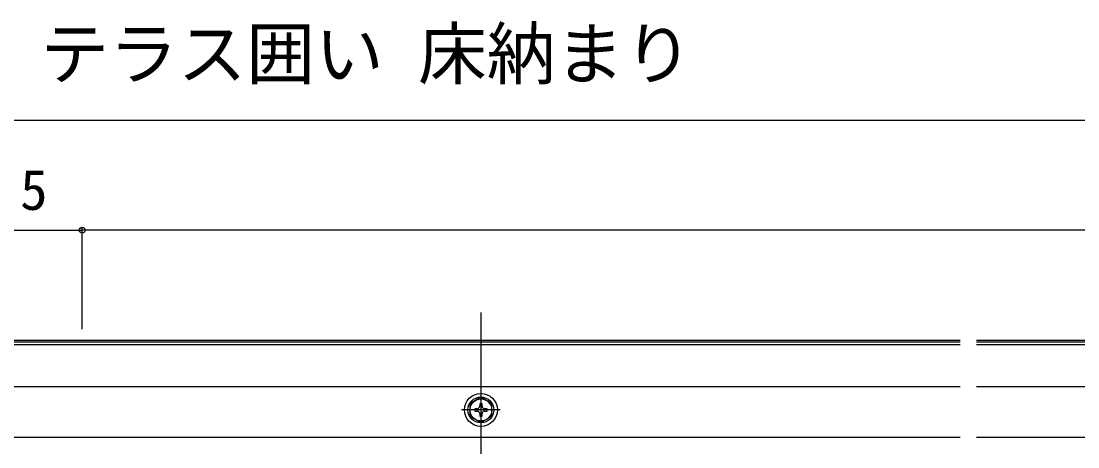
# Model space of a CAD drawing. Units: millimetres, scale not verified. Extents: x -875 to 875, y -1304 to 1298.
# Drawn here: x -667.4 to -282.7, y -304.8 to -149.7 of the extents above; entities that cross this region are included whole.
import ezdxf
from ezdxf.enums import TextEntityAlignment as Align

# ---------------------------------------------------------------- set-up
doc = ezdxf.new("R2010")
doc.units = ezdxf.units.MM
doc.header["$LTSCALE"] = 8
for name, color, linetype in [('0-2_USER1', 3, 'Continuous'), ('0-4_YKK_12', 2, 'Continuous'), ('0-5_YKK_13', 4, 'Continuous'), ('0-7_YKK_D', 6, 'Continuous')]:
    doc.layers.add(name, color=color, linetype=linetype)
doc.styles.add('ＭＳ ゴシック', font='')
doc.styles.get('ＭＳ ゴシック').set_extended_font_data('MS Gothic')

msp = doc.modelspace()

# ---------------------------------------------------------------- linework, layer by layer
at = {"layer": '0-4_YKK_12'}
for p, q in [((-500, -255.9), (-500, -591.942)), ((-695.1, -265.9), (-325.55, -265.9)), ((-695.1, -266.566), (-325.55, -266.566)), ((-695.1, -267.516), (-325.55, -267.516)), ((-319.55, -265.9), (0, -265.9)), ((-319.55, -266.566), (0, -266.566)), ((-319.55, -267.516), (0, -267.516)), ((-695.1, -282.84), (-325.55, -282.84)), ((-695.1, -282.878), (-325.55, -282.878)), ((-319.55, -282.84), (0, -282.84)), ((-319.55, -282.878), (0, -282.878)), ((-695.1, -301.339), (-325.55, -301.339)), ((-319.55, -301.339), (0, -301.339))]:
    msp.add_line(p, q, dxfattribs=at)
at = {"layer": '0-5_YKK_13'}
for p, q in [((-500, -284.353), (-500, -298.353)), ((-493, -291.353), (-507, -291.353))]:
    msp.add_line(p, q, dxfattribs=at)
msp.add_lwpolyline([(-500, -286.734), (-504, -289.043), (-504, -293.662), (-500, -295.972), (-496, -293.662), (-496, -289.043)], close=True, dxfattribs=at)
for points in [[(-501.32, -290.913), (-502.25, -290.913), (-502.25, -291.793), (-501.32, -291.793)], [(-499.56, -290.033), (-499.56, -289.103), (-500.44, -289.103), (-500.44, -290.033)], [(-498.68, -291.793), (-497.75, -291.793), (-497.75, -290.913), (-498.68, -290.913)], [(-500.44, -292.673), (-500.44, -293.603), (-499.56, -293.603), (-499.56, -292.673)]]:
    msp.add_lwpolyline(points, dxfattribs=at)
for radius in [6, 4.7, 4]:
    msp.add_circle((-500, -291.353), radius, dxfattribs=at)
for centre, start, end in [((-501.32, -290.033), 270, 0), ((-501.32, -292.673), 0, 90), ((-498.68, -290.033), 180, 270), ((-498.68, -292.673), 90, 180)]:
    msp.add_arc(centre, 0.88, start, end, dxfattribs=at)
at = {"layer": '0-7_YKK_D'}
for p, q in [((700.6, -185.9), (-700.6, -185.9)), ((-700.6, -225.9), (-645.1, -225.9)), ((-645.1, -261.9), (-645.1, -224.9)), ((-645.1, -261.9), (-645.1, -224.9)), ((645.1, -225.9), (-645.1, -225.9))]:
    msp.add_line(p, q, dxfattribs=at)
msp.add_circle((-645.1, -225.9), 1.075, dxfattribs=at)
msp.add_circle((-645.1, -225.9), 1.075, dxfattribs=at)

# ---------------------------------------------------------------- texts
at = {"layer": '0-2_USER1', "style": 'ＭＳ ゴシック'}
msp.add_text('■ジーテラスneo テラス囲い 床納まり', height=18.33, dxfattribs=at).set_placement((-860.256, -176.275), align=Align.BOTTOM_LEFT)
at = {"layer": '0-7_YKK_D', "style": 'ＭＳ ゴシック'}
msp.add_text('55.5', height=14.66, dxfattribs=at).set_placement((-697.623, -222.9), align=Align.BOTTOM_LEFT)

doc.saveas('drawing.dxf')
